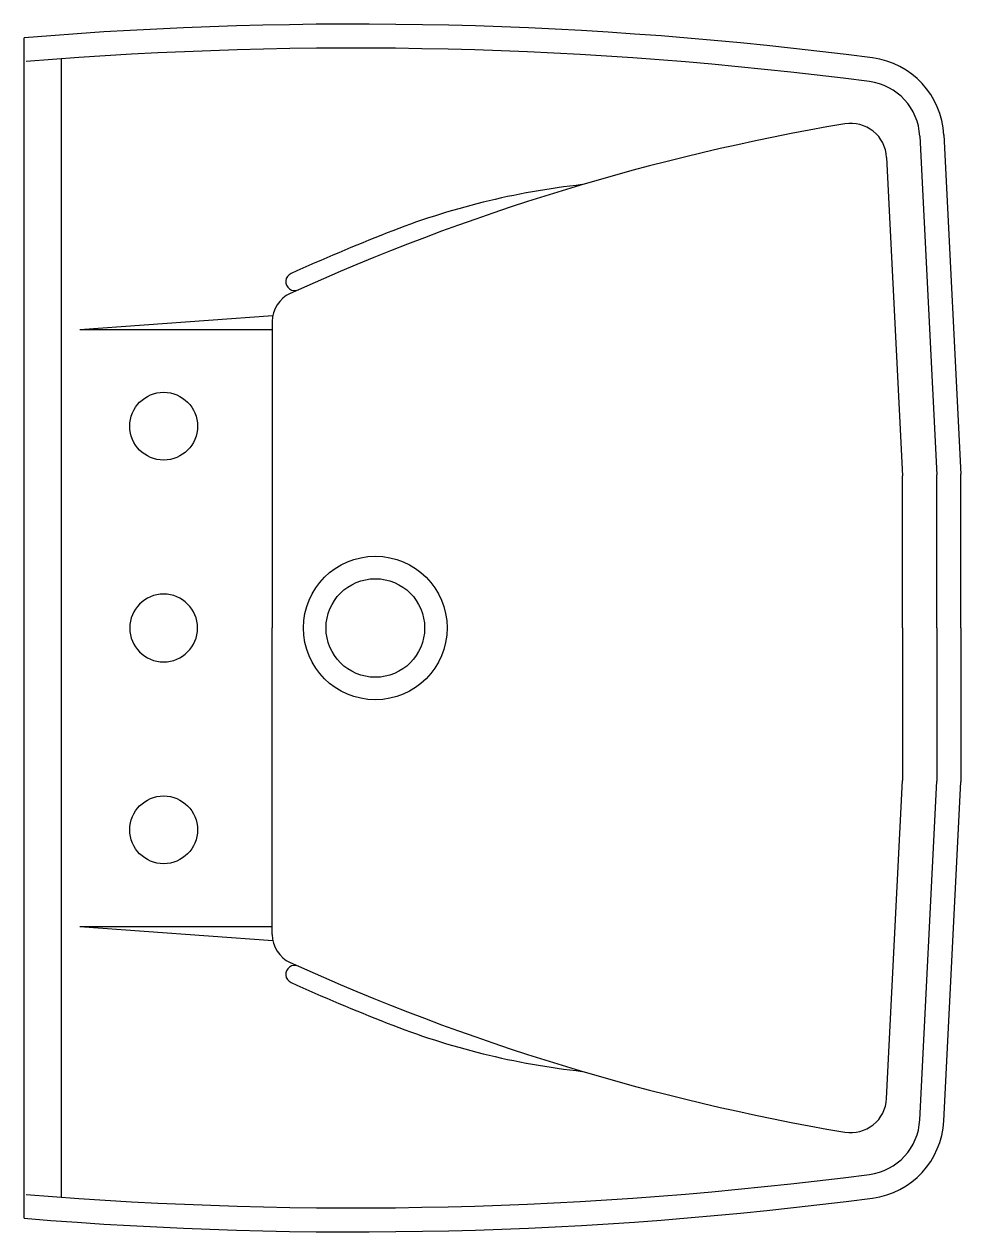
# Model space of a CAD drawing. Header units: millimetres. Extents: x -2918.318 to -2917.868, y 2948.318 to 2948.898.
import ezdxf

# ---------------------------------------------------------------- set-up
doc = ezdxf.new("R2010")
doc.units = ezdxf.units.MM
doc.header["$LTSCALE"] = 10
doc.layers.add('banheiro_louças', color=2, linetype='Continuous')

msp = doc.modelspace()

# ---------------------------------------------------------------- linework, layer by layer
at = {"layer": 'banheiro_louças'}
for p, q in [((-2918.31796, 2948.32471), (-2918.31796, 2948.89191)), ((-2918.3001, 2948.33486), (-2918.3001, 2948.88176)), ((-2917.88766, 2948.84461), (-2917.87947, 2948.68192)), ((-2917.87616, 2948.84519), (-2917.86796, 2948.68221)), ((-2917.9036, 2948.83441), (-2917.89591, 2948.6815)), ((-2918.19879, 2948.7556), (-2918.19879, 2948.60831)), ((-2918.29124, 2948.75178), (-2918.19879, 2948.75178)), ((-2917.89591, 2948.60831), (-2917.89591, 2948.6815)), ((-2917.87947, 2948.60831), (-2917.87947, 2948.68192)), ((-2917.86796, 2948.60831), (-2917.86796, 2948.68221)), ((-2918.19879, 2948.46101), (-2918.19879, 2948.60831)), ((-2917.89591, 2948.60831), (-2917.89591, 2948.53511)), ((-2917.87947, 2948.60831), (-2917.87947, 2948.5347)), ((-2917.86796, 2948.60831), (-2917.86796, 2948.53441)), ((-2917.9036, 2948.3822), (-2917.89591, 2948.53511)), ((-2917.88766, 2948.37201), (-2917.87947, 2948.5347)), ((-2917.87616, 2948.37143), (-2917.86796, 2948.53441)), ((-2918.29124, 2948.46483), (-2918.19879, 2948.46483))]:
    msp.add_line(p, q, dxfattribs=at)
at = {"layer": 'banheiro_louças', "color": 1}
for p, q in [((-2918.29124, 2948.75178), (-2918.1985, 2948.75852)), ((-2918.29124, 2948.46483), (-2918.1985, 2948.45809))]:
    msp.add_line(p, q, dxfattribs=at)
at = {"layer": 'banheiro_louças'}
for centre in [(-2918.25095, 2948.70528), (-2918.25095, 2948.51133)]:
    msp.add_circle(centre, 0.01629, dxfattribs=at)
at = {"layer": 'banheiro_louças', "color": 1}
for radius in [0.03449, 0.03449, 0.02367, 0.02367]:
    msp.add_circle((-2918.14925, 2948.60831), radius, dxfattribs=at)
at = {"layer": 'banheiro_louças'}
for centre, radius, start, end in [((-2918.15949, 2946.97647), 1.92198, 82.55257, 94.72937), ((-2918.15949, 2946.97647), 1.91047, 82.55257, 94.72937), ((-2917.91548, 2948.84321), 0.03936, 2.88171, 82.55257), ((-2917.91548, 2948.84321), 0.02785, 2.88171, 82.55257), ((-2917.74358, 2947.78519), 1.08045, 99.59487, 114.41237), ((-2917.9208, 2948.83354), 0.01722, 2.88171, 99.59487), ((-2918.18403, 2948.7556), 0.01476, 114.41237, 180), ((-2918.25095, 2948.60831), 0.01629, 0, 180), ((-2918.25095, 2948.60831), 0.01629, 180, 0), ((-2918.18403, 2948.46101), 0.01476, 180, 245.58763), ((-2917.74358, 2949.43142), 1.08045, 245.58763, 260.40513), ((-2917.9208, 2948.38307), 0.01722, 260.40513, 357.11829), ((-2917.91548, 2948.37341), 0.02785, 277.44743, 357.11829), ((-2917.91548, 2948.37341), 0.03936, 277.44743, 357.11829), ((-2918.15949, 2950.24014), 1.91047, 265.27063, 277.44743), ((-2918.15949, 2950.24014), 1.92198, 265.27063, 277.44743)]:
    msp.add_arc(centre, radius, start, end, dxfattribs=at)
at = {"layer": 'banheiro_louças', "color": 1}
for centre, radius, start, end in [((-2918.01026, 2948.4604), 0.3631, 96.25356, 111.55157), ((-2917.74358, 2947.78519), 1.08906, 111.55157, 114.18497), ((-2918.18799, 2948.77473), 0.00431, 114.18497, 294.18498), ((-2918.18799, 2948.44188), 0.00431, 65.81502, 245.81503), ((-2917.74358, 2949.43142), 1.08906, 245.81503, 248.44843), ((-2918.01026, 2948.75622), 0.3631, 248.44843, 263.74644)]:
    msp.add_arc(centre, radius, start, end, dxfattribs=at)

doc.saveas('drawing.dxf')
